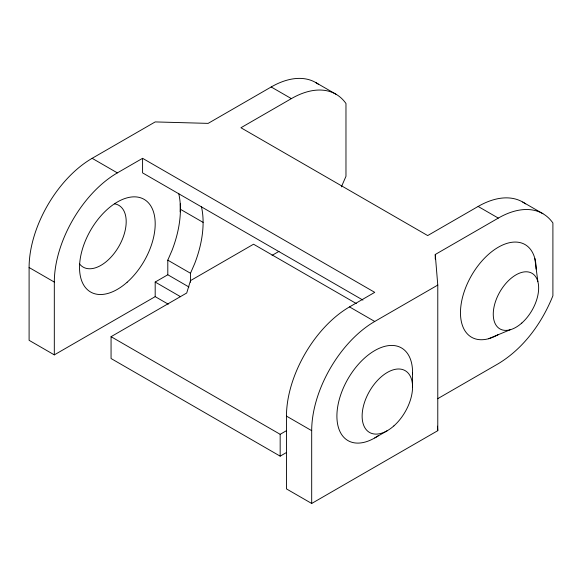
<?xml version="1.0" encoding="UTF-8"?>
<svg xmlns="http://www.w3.org/2000/svg" width="582" height="582" viewBox="0 0 582 582"><rect width="100%" height="100%" fill="white"/><g stroke="black" fill="none" stroke-linecap="round" stroke-linejoin="round"><path stroke-width="0.87" d="M180.173 211.877L180.289 203.838M188.932 286.999L167.798 274.762L167.798 260.161L171.959 250.558A89.162 51.478 -60 0 0 178.667 193.289M190.496 282.241L190.489 273.264L194.657 263.661A89.162 51.478 -60 0 0 201.365 206.392M341.387 186.866L345.97 176.302L345.97 103.501A89.162 51.478 -60 0 0 291.371 98.627L271.19 86.98L208.145 123.377L155.19 121.922L92.145 158.319A89.162 51.478 -60 0 0 29.1 267.516L29.1 340.317L54.315 354.875L155.19 296.638L168.263 304.182M54.315 354.875L54.315 282.081A89.162 51.478 -60 0 1 117.36 172.883L142.583 158.319L374.735 292.353L349.513 306.91A89.162 51.478 -60 0 0 286.468 416.108L286.468 488.909L311.69 503.466L437.78 430.673L437.78 285.071L435.256 254.494L498.301 218.097A89.162 51.478 -60 0 1 552.9 222.979L552.9 295.772C541.929 323.032 523.727 348.312 498.301 363.699L437.591 398.75M291.371 98.627L240.933 127.749L427.69 235.572L478.128 206.45A89.162 51.478 -60 0 1 525.524 203.882M155.19 296.638L155.19 282.044L167.798 274.762M286.402 452.549L280.168 456.15L111.06 358.519L111.06 336.68L186.713 293.001L190.496 280.626L253.541 244.222L356.337 303.571M272.07 255.367L279.018 251.359M311.69 503.466L311.69 430.665A89.162 51.478 -60 0 1 374.735 321.468L437.78 285.071M111.06 336.68L280.168 434.31L286.402 430.709M374.735 437.948L387.343 430.665M488.509 338.739L510.079 329.798M315.771 82.564L335.945 94.211M522.709 202.034L542.882 213.681M478.128 206.45L498.301 218.097M362.928 300.094L142.583 172.883L142.583 158.319M92.145 158.319L117.36 172.883M180.405 209.28L203.103 222.382M349.513 306.91L374.735 321.468M167.798 260.161L190.489 273.264M29.1 267.516L54.315 282.081M286.468 416.108L311.69 430.665M155.19 282.044L180.566 296.718M534.836 258.495L537.877 281.652M437.409 426.177L437.78 430.673M435.256 254.494L435.256 259.012M412.558 372.429L412.558 386.986M280.168 434.31L280.168 456.15M271.19 86.98A89.162 51.478 -60 0 1 318.594 84.412M498.301 334.577A53.493 30.882 -60 0 1 460.471 312.738A53.493 30.882 -60 0 1 498.301 247.219A53.493 30.882 -60 0 1 536.131 269.059M114.385 203.809A35.662 20.588 -60 0 1 118.801 246.513A35.662 20.588 -60 0 1 79.618 264.032M378.256 435.722A53.493 30.882 -60 0 1 336.949 418.254A53.493 30.882 -60 0 1 374.495 350.728A53.493 30.882 -60 0 1 412.536 374.066M521.828 323.01A32.097 18.529 -60 0 0 532.006 273.293A32.097 18.529 -60 0 0 494.031 306.961A32.097 18.529 -60 0 0 521.828 323.01M127.152 282.219A53.493 30.882 -60 0 0 144.11 199.35A53.493 30.882 -60 0 0 80.825 255.469A53.493 30.882 -60 0 0 127.152 282.219M393.868 425.908A35.662 20.588 -60 0 0 405.174 370.661A35.662 20.588 -60 0 0 362.986 408.077A35.662 20.588 -60 0 0 393.868 425.908"/></g></svg>
